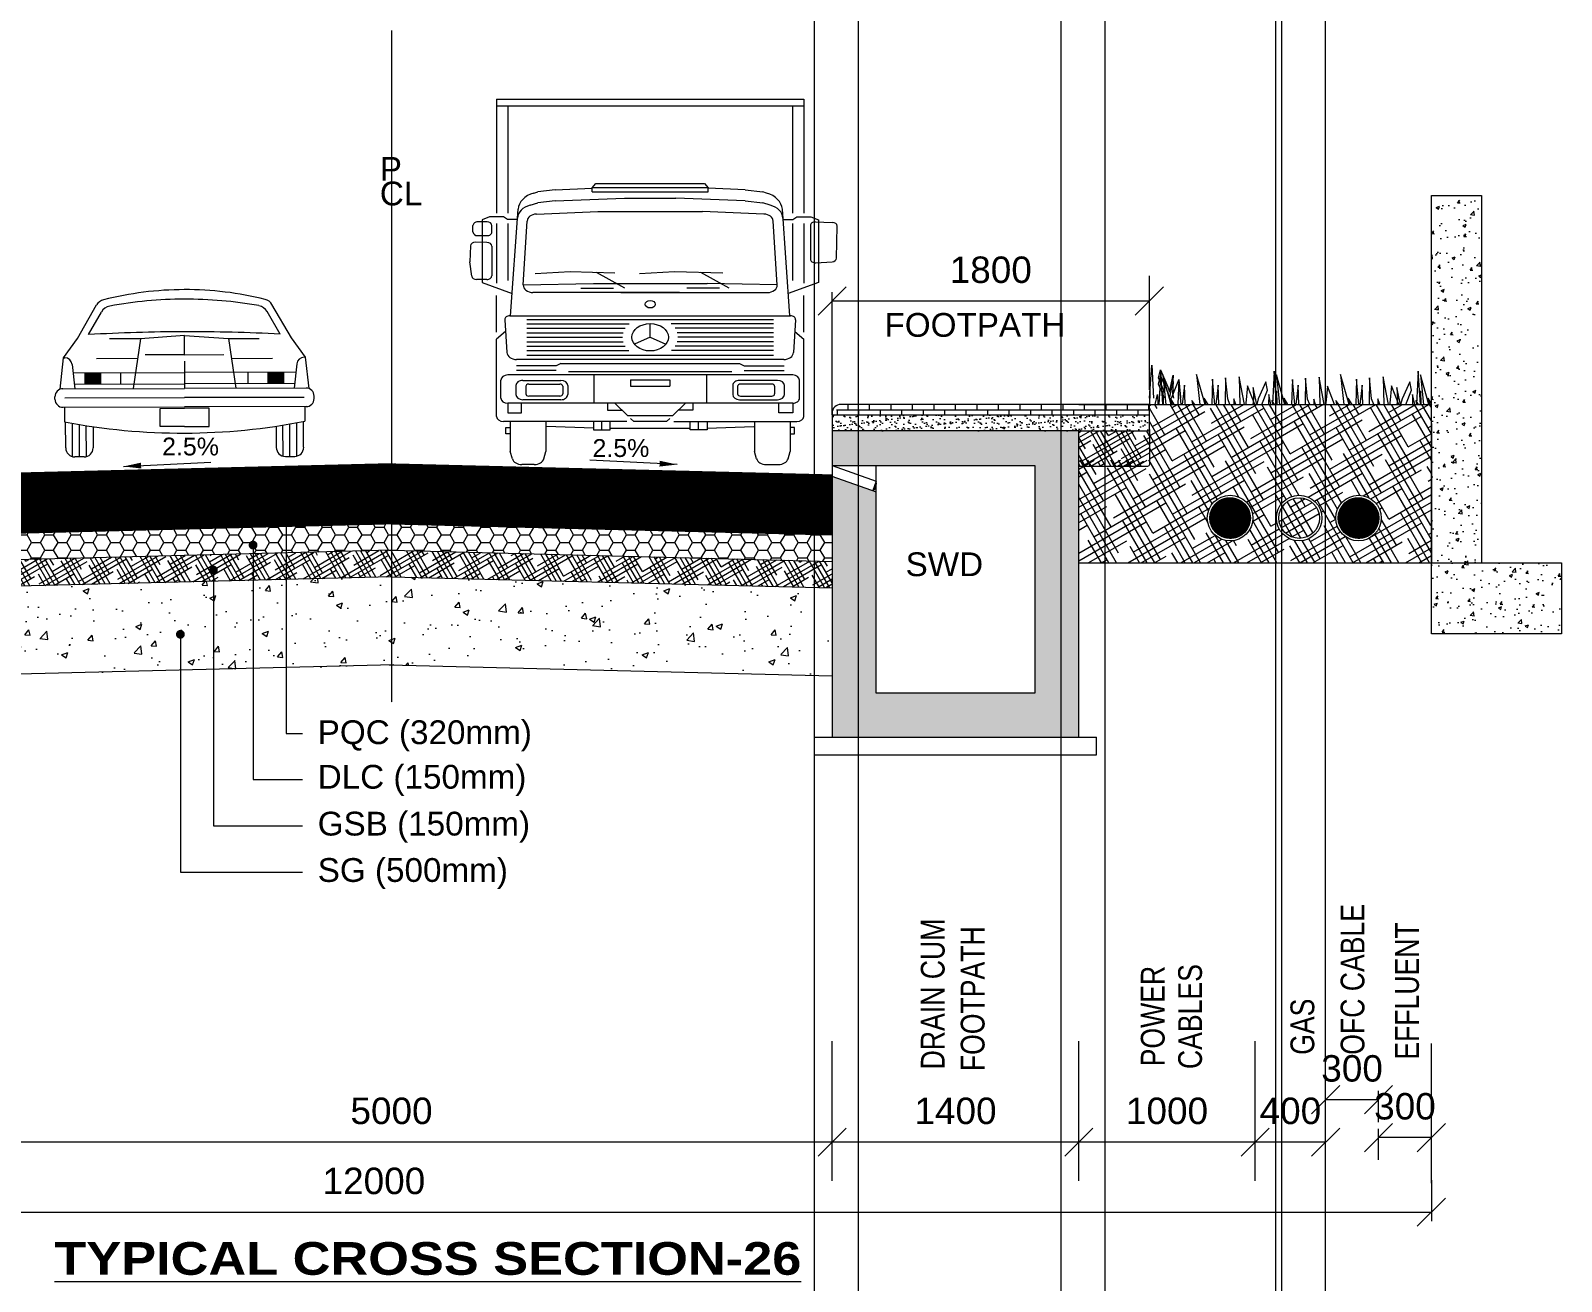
# Model space of a CAD drawing. Header units: inches. Extents: x 1863003 to 1881330, y 133141 to 515800.
# Drawn here: x 1871195 to 1879880, y 292874 to 299967 of the extents above; entities that cross this region are included whole.
import ezdxf

# ---------------------------------------------------------------- set-up
doc = ezdxf.new("R2010")
doc.units = ezdxf.units.IN
doc.header["$MEASUREMENT"] = 0
doc.linetypes.add('CENTERX2', pattern=[4, 2.5, -0.5, 0.5, -0.5])
doc.layers.get('0').update_dxf_attribs({"color": 4, "linetype": 'ELEC_LINE', "lineweight": 13})
doc.layers.get('Defpoints').update_dxf_attribs({"lineweight": 13})
for name, color, linetype, lineweight in [('DIM', 7, 'Continuous', 13), ('DIMEN', 7, 'Continuous', 13), ('HATCH', 252, 'Continuous', 13)]:
    doc.layers.add(name, color=color, linetype=linetype, lineweight=lineweight)
doc.styles.add('AB', font='ariblk.ttf')
doc.styles.add('ARIAL', font='arial.ttf')
doc.styles.get("Standard").update_dxf_attribs({"font": 'romans.shx'})
doc.linetypes.add('ELEC_LINE', pattern='A,12.7,-5.08,["EL",Standard,S=2.54,R=0,X=-2.54,Y=-1.27],-5.08', length=22.86)
doc.dimstyles.get("Standard").update_dxf_attribs({"dimtxt": 180, "dimasz": 160, "dimexe": 50, "dimexo": 50, "dimgap": 100, "dimtad": 1, "dimdec": 0, "dimzin": 0, "dimdsep": 46, "dimtxsty": 'ARIAL', "dimcen": 0.09, "dimclrd": 256, "dimclre": 256, "dimclrt": 256, "dimadec": 0, "dimazin": 0, "dimtm": 1e-09, "dimtfac": 1, "dimtdec": 0, "dimtofl": 0, "dimtmove": 0, "dimatfit": 3, "dimfxl": 0, "dimtolj": 1, "dimtzin": 0, "dimlwd": 9, "dimlwe": -1, "dimarcsym": 0})
pattern_1 = [(50, (850, -214756.5), (358.63009, -31.376067), [37.5, -412.5]), (355, (850, -214756.5), (-69.37567, 376.09607), [30, -330]), (100.451444, (879.9, -214759.1), (289.254423, 344.719995), [31.870096, -350.571056]), (46.1842, (850, -214656.5), (533.62067, -82.75964), [56.25, -618.75]), (96.635635, (894.47, -214663.4), (467.33097, 487.0593), [47.80517, -525.85688]), (351.184164, (850, -214656.5), (467.33097, 487.0593), [45, -495]), (21, (900, -214681.5), (298.453526, -201.309445), [37.5, -412.5]), (326, (900, -214681.5), (121.657666, 362.57502), [30, -330]), (71.451445, (924.87, -214698.27), (420.11119, 161.265576), [31.870095, -350.571056]), (37.5, (850, -214756.5), (6.079928, 166.446927), [0, -326, 0, -335, 0, -331.25]), (7.5, (850, -214756.5), (131.534769, 197.205856), [0, -191, 0, -318.5, 0, -126.25]), (327.5, (738.5, -214756.5), (266.911218, -11.277436), [0, -125, 0, -390, 0, -517.5]), (317.5, (688.5, -214756.5), (291.593085, 50.05249), [0, -162.5, 0, -259, 0, -367.5])]
pattern_2 = [(30, (850, -214756.495), (74.10254038, 71.6506351), [400, -200]), (120, (850, -214756.495), (28.3493649, -99.10254038), [400, -200])]
pattern_3 = [(0, (850, -214756.495), (75, 43.3012702), [50, -100]), (120, (850, -214756.495), (-75, 43.3012702), [50, -100]), (60, (850, -214756.495), (2e-14, 86.6025404), [-100, 50])]
pattern_4 = [(45, (850, -214756.4953), (-0.8838834765, 0.8838834765), [])]

# ---------------------------------------------------------------- blocks, each defined once
blk = doc.blocks.new('_Oblique')
at = {"color": 0, "linetype": 'ByBlock', "lineweight": -2}
blk.add_line((-0.5, -0.5), (0.5, 0.5), dxfattribs=at)
blk = doc.blocks.new('*D150')
at = {"layer": 'Defpoints', "color": 0, "ltscale": 0.02}
for p in [(1870742.3, 293663.5), (1870742.3, 293663.5), (1875742.3, 293663.5)]:
    blk.add_point(p, dxfattribs=at)
at = {"layer": 'DIMEN', "lineweight": 9, "ltscale": 0.02}
blk.add_line((1875742.3, 293663.5), (1870742.3, 293663.5), dxfattribs=at)
at = {"layer": 'DIMEN', "lineweight": 9, "ltscale": 0.02, "xscale": 160, "yscale": 160, "zscale": 160, "rotation": 180}
blk.add_blockref('_Oblique', (1870742.3, 293663.5), dxfattribs=at)
at = {"layer": 'DIMEN', "lineweight": 9, "ltscale": 0.02, "xscale": 160, "yscale": 160, "zscale": 160}
blk.add_blockref('_Oblique', (1875742.3, 293663.5), dxfattribs=at)
at = {"layer": 'DIMEN', "ltscale": 0.02, "insert": (1873242.3, 293840.1), "char_height": 150, "attachment_point": 5, "style": 'ARIAL'}
blk.add_mtext('\\A1;5000', dxfattribs=at)
blk = doc.blocks.new('ca')
at = {"color": 8}
for p, q in [((-28.87, 25.62), (-23.64, 34.63)), ((28.87, 25.62), (23.64, 34.63)), ((-25.85, 26.63), (-22.36, 32.7)), ((25.85, 26.63), (22.36, 32.7)), ((-32.64, 20.39), (-28.87, 25.62)), ((-11.87, 25.46), (-20.19, 25.46)), ((-11.87, 25.46), (-13.81, 12.06)), ((0, 26.33), (-11.87, 25.46)), ((0, 26.33), (11.87, 25.46)), ((0, 21.14), (0, 26.33)), ((11.87, 25.46), (13.81, 12.06)), ((11.87, 25.46), (20.19, 25.46)), ((32.64, 20.39), (28.87, 25.62)), ((0, 21.14), (-10.62, 21.14)), ((0, 21.14), (10.62, 21.14)), ((-33.58, 11.92), (-32.64, 20.39)), ((-32.64, 20.39), (-32.28, 20.39)), ((-30.3, 18.62), (-29.57, 12.06)), ((-12.64, 20.11), (-23.75, 20.11)), ((0, 19.41), (0, 12.06)), ((12.64, 20.11), (23.75, 20.11)), ((30.3, 18.62), (29.57, 12.06)), ((32.64, 20.39), (32.28, 20.39)), ((33.58, 11.92), (32.64, 20.39)), ((-30.05, 16.33), (0, 16.33)), ((-29.71, 13.26), (0, 13.26)), ((-26.76, 13.26), (-26.76, 16.33)), ((-22.56, 13.26), (-22.56, 16.33)), ((-17.19, 13.26), (-17.19, 16.33)), ((30.05, 16.33), (0, 16.33)), ((29.71, 13.26), (0, 13.26)), ((17.19, 13.26), (17.19, 16.33)), ((22.56, 13.26), (22.56, 16.33)), ((26.76, 13.26), (26.76, 16.33)), ((-34.95, 9.21), (-34.95, 9.91)), ((-32.79, 12.06), (0, 12.06)), ((-32.26, 9.56), (0, 9.56)), ((32.79, 12.06), (0, 12.06)), ((32.26, 9.56), (0, 9.56)), ((34.95, 9.21), (34.95, 9.91)), ((-32.79, 7.05), (0, 7.05)), ((-32.41, 7.05), (-32.41, 3.13)), ((-6.6, 1.76), (-6.6, 6.69)), ((-6.6, 6.69), (0, 6.69)), ((32.79, 7.05), (0, 7.05)), ((6.6, 6.69), (0, 6.69)), ((6.6, 1.76), (6.6, 6.69)), ((32.41, 7.05), (32.41, 3.13)), ((-32.09, -3.91), (-32.09, 3.06)), ((-30.28, -6.26), (-30.28, 2.73)), ((-28.4, -6.35), (-28.4, 2.4)), ((-26.52, -6.26), (-26.52, 2.09)), ((-24.71, 1.81), (-24.71, -3.91)), ((0, 1.76), (-6.6, 1.76)), ((0, 1.76), (6.6, 1.76)), ((24.71, 1.81), (24.71, -3.91)), ((26.52, -6.26), (26.52, 2.09)), ((28.4, -6.35), (28.4, 2.4)), ((30.28, -6.26), (30.28, 2.73)), ((32.09, -3.91), (32.09, 3.06)), ((-27.15, -6.35), (-29.66, -6.35)), ((27.15, -6.35), (29.66, -6.35))]:
    blk.add_line(p, q, dxfattribs=at)
for centre, radius, start, end in [((0, -51.16), 89.85, 90, 104.0557), ((0, -51.16), 89.85, 75.9443, 90), ((-21.11, 33.15), 2.93, 104.0557, 149.858), ((-19.5, 31.06), 3.3, 100.1965, 150.1888), ((0, -77.34), 113.45, 90, 100.1965), ((0, -77.34), 113.45, 79.8035, 90), ((19.5, 31.06), 3.3, 29.8112, 79.8035), ((21.11, 33.15), 2.93, 30.142, 75.9443), ((0, -444.78), 472.11, 90, 93.1382), ((0, -444.78), 472.11, 86.8618, 90), ((-32.28, 18.4), 1.99, 6.3627, 90), ((32.28, 18.4), 1.99, 90, 173.6373), ((-32.79, 9.91), 2.16, 90, 180), ((-32.79, 9.21), 2.16, 180, 270), ((32.79, 9.91), 2.16, 0, 90), ((32.79, 9.21), 2.16, 270, 0), ((0, 169.59), 169.59, 258.9833, 270), ((0, 169.59), 169.59, 270, 281.0167), ((-29.66, -3.91), 2.44, 180, 270), ((-27.15, -3.91), 2.44, 270, 0), ((27.15, -3.91), 2.44, 180, 270), ((29.66, -3.91), 2.44, 270, 0)]:
    blk.add_arc(centre, radius, start, end, dxfattribs=at)
for points in [[(-22.56, 13.26), (-22.56, 16.33), (-26.76, 13.26), (-26.76, 16.33)], [(22.56, 13.26), (22.56, 16.33), (26.76, 13.26), (26.76, 16.33)]]:
    blk.add_solid(points, dxfattribs=at)
blk = doc.blocks.new('A$C9c4fc737')
at = {"color": 8, "linetype": 'Continuous'}
for p, q in [((10.81, 147.25), (134.61, 147.25)), ((10.81, 147.25), (10.81, 101.32)), ((10.81, 144.51), (134.61, 144.51)), ((15.3, 144.51), (15.3, 101.32)), ((130.12, 144.51), (130.12, 101.32)), ((134.61, 147.25), (134.61, 101.32)), ((34.43, 110.74), (49.37, 111.31)), ((49.37, 111.54), (50.8, 113.23)), ((96.05, 111.54), (49.37, 111.54)), ((49.37, 109.85), (49.37, 111.54)), ((50.8, 113.23), (94.62, 113.23)), ((94.62, 113.23), (96.05, 111.54)), ((96.05, 109.85), (96.05, 111.54)), ((110.99, 110.74), (96.05, 111.31)), ((24.28, 104.53), (27.36, 105.4)), ((25.8, 109.39), (27.36, 109.83)), ((34.43, 110.74), (27.36, 109.83)), ((34.43, 106.31), (27.36, 105.4)), ((34.43, 106.31), (62.34, 107.37)), ((49.37, 109.85), (96.05, 109.85)), ((62.34, 107.37), (83.08, 107.37)), ((110.99, 106.31), (83.08, 107.37)), ((110.99, 110.74), (118.06, 109.83)), ((110.99, 106.31), (118.06, 105.4)), ((119.62, 109.39), (118.06, 109.83)), ((121.14, 104.53), (118.06, 105.4)), ((7.94, 99.79), (4.91, 98.57)), ((13.61, 99.79), (7.94, 99.79)), ((15.22, 98.75), (13.61, 99.79)), ((19.14, 98.75), (15.22, 98.75)), ((16.44, 59.91), (19.43, 102.86)), ((26.84, 100.94), (51.62, 101.91)), ((51.62, 101.91), (93.8, 101.91)), ((118.58, 100.94), (93.8, 101.91)), ((128.98, 59.91), (125.99, 102.86)), ((126.28, 98.75), (130.2, 98.75)), ((130.2, 98.75), (131.81, 99.79)), ((131.81, 99.79), (137.47, 99.79)), ((137.47, 99.79), (140.51, 98.57)), ((1.26, 93.72), (1.26, 96.29)), ((6.95, 97.77), (3.23, 97.77)), ((4.91, 98.57), (4.91, 73.4)), ((8.92, 93.72), (8.92, 96.29)), ((10.81, 97.14), (10.81, 73.11)), ((15.3, 97.14), (15.3, 74.19)), ((21.52, 72.39), (23.11, 98.13)), ((123.9, 72.39), (122.31, 98.13)), ((130.12, 97.14), (130.12, 74.19)), ((134.61, 97.14), (134.61, 73.11)), ((137.3, 96.27), (137.3, 82.8)), ((139.33, 97.75), (146.14, 97.59)), ((140.51, 98.57), (140.51, 73.4)), ((147.86, 83.19), (148.05, 96.09)), ((0.28, 88.12), (0, 81.69)), ((6.89, 89.49), (2.28, 89.54)), ((3.23, 92.24), (6.95, 92.24)), ((8.82, 88.01), (8.82, 76.04)), ((0.75, 75.9), (0, 81.69)), ((139.43, 81.33), (146.05, 81.73)), ((6.86, 74.57), (2.71, 74.57)), ((40.46, 77.69), (26.35, 76.89)), ((58.43, 77.1), (40.46, 77.69)), ((62.54, 71.12), (51.02, 77.34)), ((82.52, 77.69), (68.41, 76.89)), ((102.04, 77.05), (82.52, 77.69)), ((104.6, 71.12), (93.07, 77.34)), ((4.91, 73.4), (17.06, 68.86)), ((10.81, 53.4), (10.81, 68.16)), ((21.52, 72.39), (49.8, 72.94)), ((84.58, 69.3), (25.46, 69.3)), ((44.75, 71.12), (57.89, 71.12)), ((49.8, 72.94), (95.62, 72.94)), ((60.84, 69.3), (119.96, 69.3)), ((100.67, 71.12), (87.53, 71.12)), ((123.9, 72.39), (95.62, 72.94)), ((140.51, 73.4), (128.36, 68.86)), ((134.61, 53.4), (134.61, 68.16)), ((14.13, 58.37), (14.94, 45.14)), ((16.09, 59.91), (129.33, 59.91)), ((23.02, 58.5), (122.4, 58.5)), ((23.02, 56.7), (64.22, 56.7)), ((72.71, 51.27), (72.71, 56.78)), ((122.4, 56.7), (81.2, 56.7)), ((131.29, 58.37), (130.48, 45.14)), ((14.42, 53.54), (10.81, 50.56)), ((10.81, 19.41), (10.81, 50.56)), ((23.02, 54.9), (62.65, 54.9)), ((23.02, 53.1), (61.82, 53.1)), ((23.02, 51.3), (61.55, 51.3)), ((23.02, 49.5), (61.8, 49.5)), ((72.71, 51.27), (66.34, 48.51)), ((72.71, 51.27), (79.07, 48.51)), ((122.4, 54.9), (82.76, 54.9)), ((122.4, 53.1), (83.6, 53.1)), ((122.4, 49.5), (83.62, 49.5)), ((122.4, 51.3), (83.87, 51.3)), ((131, 53.54), (134.61, 50.56)), ((134.61, 19.41), (134.61, 50.56)), ((23.02, 47.7), (62.62, 47.7)), ((23.02, 45.9), (64.15, 45.9)), ((23.02, 44.1), (122.4, 44.1)), ((122.4, 45.9), (81.27, 45.9)), ((122.4, 47.7), (82.8, 47.7)), ((34.85, 39.77), (18.76, 39.77)), ((34.85, 37.93), (18.76, 37.93)), ((126.55, 42.33), (18.87, 42.33)), ((36.74, 40.77), (34.85, 39.77)), ((36.74, 40.77), (108.68, 40.77)), ((39.79, 37.5), (105.63, 37.5)), ((108.68, 40.77), (110.57, 39.77)), ((110.57, 39.77), (126.66, 39.77)), ((110.57, 37.93), (126.66, 37.93)), ((12.51, 26.79), (12.51, 34.02)), ((130.15, 36.08), (15.27, 36.08)), ((18.61, 28.18), (18.61, 31.83)), ((21.36, 33.89), (36.69, 33.89)), ((22.54, 31.53), (22.54, 28.48)), ((23.73, 32.42), (36.29, 32.42)), ((37.48, 31.53), (37.48, 28.48)), ((39.44, 31.83), (39.44, 28.18)), ((49.99, 36.08), (49.99, 24.73)), ((64.75, 34.1), (64.75, 31.54)), ((64.75, 34.1), (80.67, 34.1)), ((64.75, 31.54), (80.67, 31.54)), ((80.67, 34.1), (80.67, 31.54)), ((95.43, 36.08), (95.43, 24.73)), ((105.98, 31.83), (105.98, 28.18)), ((107.94, 31.53), (107.94, 28.48)), ((124.06, 33.89), (108.73, 33.89)), ((121.69, 32.42), (109.13, 32.42)), ((122.87, 31.53), (122.87, 28.48)), ((126.81, 28.18), (126.81, 31.83)), ((132.91, 26.79), (132.91, 34.02)), ((130.15, 24.73), (15.27, 24.73)), ((15.27, 24.73), (15.27, 20.89)), ((20.84, 20.89), (20.84, 24.73)), ((36.69, 26.11), (21.36, 26.11)), ((36.29, 27.59), (23.73, 27.59)), ((55.48, 24.73), (55.48, 21.89)), ((58.51, 24.73), (63.62, 19.76)), ((86.91, 24.73), (81.8, 19.76)), ((89.94, 24.73), (89.94, 21.89)), ((108.73, 26.11), (124.06, 26.11)), ((109.13, 27.59), (121.69, 27.59)), ((124.58, 20.89), (124.58, 24.73)), ((130.15, 24.73), (130.15, 20.89)), ((15.27, 20.89), (20.84, 20.89)), ((55.48, 21.89), (61.43, 21.89)), ((63.62, 19.76), (81.8, 19.76)), ((66.1, 17.35), (64.8, 18.61)), ((79.32, 17.35), (80.62, 18.61)), ((89.94, 21.89), (83.99, 21.89)), ((130.15, 20.89), (124.58, 20.89)), ((63.24, 17.35), (13.57, 17.35)), ((14.52, 12.33), (14.52, 14.95)), ((14.52, 14.95), (16.3, 14.95)), ((16.3, 17.35), (16.3, 5.28)), ((30.68, 17.35), (30.68, 5.28)), ((49.8, 14.65), (30.87, 15.36)), ((49.8, 17.35), (49.8, 13.94)), ((49.8, 13.94), (56.61, 13.94)), ((53.21, 13.94), (53.21, 17.35)), ((56.61, 13.94), (56.61, 17.35)), ((56.61, 14.65), (88.81, 14.65)), ((79.32, 17.35), (66.1, 17.35)), ((82.18, 17.35), (131.85, 17.35)), ((88.81, 13.94), (88.81, 17.35)), ((95.62, 13.94), (88.81, 13.94)), ((92.21, 13.94), (92.21, 17.35)), ((95.62, 17.35), (95.62, 13.94)), ((95.62, 14.65), (114.55, 15.36)), ((114.74, 17.35), (114.74, 5.28)), ((129.12, 17.35), (129.12, 5.28)), ((130.9, 14.95), (129.12, 14.95)), ((130.9, 12.33), (130.9, 14.95)), ((16.3, 12.33), (14.52, 12.33)), ((129.12, 12.33), (130.9, 12.33)), ((17.14, 2.34), (16.3, 5.28)), ((25.99, 0), (20.99, 0)), ((29.84, 2.34), (30.68, 5.28)), ((115.58, 2.34), (114.74, 5.28)), ((119.43, 0), (124.43, 0)), ((128.28, 2.34), (129.12, 5.28))]:
    blk.add_line(p, q, dxfattribs=at)
for centre, major_axis, start_param, end_param in [((29.26, 102.48), (9.84, 0), 1.929567, 3.089386), ((116.16, 102.48), (-9.84, 0), 3.193799, 4.353618), ((27.05, 99), (7.87, 0), 1.929567, 3.089386), ((27.04, 97.99), (-3.94, 0), -1.51867, -0.04621), ((118.38, 97.99), (3.94, 0), 0.04621, 1.51867), ((118.37, 99), (7.87, 0), 0.052207, 1.212026), ((3.23, 96.29), (1.97, 0), 1.570796, 3.141593), ((3.23, 93.72), (-1.97, 0), 0, 1.570796), ((6.95, 96.29), (1.97, 0), 0, 1.570796), ((6.95, 93.72), (-1.97, 0), 1.570796, 3.141593), ((139.27, 96.27), (1.97, 0), 1.538549, 3.141593), ((146.08, 96.11), (1.97, 0), -0.010752, 1.538549), ((2.25, 88.07), (-1.97, 0), 4.697006, 6.25023), ((6.86, 88.01), (1.97, 0), 0, 1.555413), ((139.27, 82.8), (-1.97, 0), 0, 1.650626), ((145.89, 83.2), (-1.97, 0), 1.650626, 3.13084), ((2.71, 76.04), (-1.97, 0), 0.096474, 1.570796), ((6.86, 76.04), (-1.97, 0), 1.570796, 3.141593), ((25.46, 72.26), (-3.94, 0), -0.04621, 1.570796), ((119.96, 72.26), (3.94, 0), 4.712389, 6.329395), ((72.71, 64.59), (-2, 0), 3.141593, 9.424778), ((16.09, 58.44), (-1.97, 0), -1.570796, 0.046121), ((129.33, 58.44), (1.97, 0), -0.046121, 1.570796), ((18.87, 45.28), (3.94, 0), 3.187714, 4.712389), ((126.55, 45.28), (-3.94, 0), 1.570796, 3.095472), ((15.27, 34.02), (-2.76, 0), -1.570796, 0), ((21.36, 31.83), (2.76, 0), 1.570796, 3.141593), ((23.73, 31.53), (-1.18, 0), -1.570796, 0), ((36.29, 31.53), (1.18, 0), 0, 1.570796), ((36.69, 31.83), (2.76, 0), 0, 1.570796), ((108.73, 31.83), (2.76, 0), 1.570796, 3.141593), ((109.13, 31.53), (1.18, 0), 1.570796, 3.141593), ((121.69, 31.53), (-1.18, 0), 3.141593, 4.712389), ((124.06, 31.83), (-2.76, 0), 3.141593, 4.712389), ((130.15, 34.02), (2.76, 0), 0, 1.570796), ((15.27, 26.79), (2.76, 0), 3.141593, 4.712389), ((21.36, 28.18), (-2.76, 0), 0, 1.570796), ((23.73, 28.48), (1.18, 0), 3.141593, 4.712389), ((36.29, 28.48), (-1.18, 0), 1.570796, 3.141593), ((36.69, 28.18), (-2.76, 0), 1.570796, 3.141593), ((108.73, 28.18), (-2.76, 0), 0, 1.570796), ((109.13, 28.48), (1.18, 0), 3.141593, 4.712389), ((121.69, 28.48), (1.18, 0), 4.712389, 6.283185), ((124.06, 28.18), (2.76, 0), 4.712389, 6.283185), ((130.15, 26.79), (-2.76, 0), 1.570796, 3.141593), ((13.57, 19.41), (-2.76, 0), 0, 1.570796), ((131.85, 19.41), (2.76, 0), 4.712389, 6.283185), ((20.99, 2.95), (-3.94, 0), 0.210626, 1.570796), ((25.99, 2.95), (3.94, 0), 4.712389, 6.072559), ((119.43, 2.95), (-3.94, 0), 0.210626, 1.570796), ((124.43, 2.95), (3.94, 0), 4.712389, 6.072559)]:
    blk.add_ellipse(centre, major_axis=major_axis, ratio=0.75, start_param=start_param, end_param=end_param, dxfattribs=at)
blk.add_ellipse((72.71, 51.27), major_axis=(7.35, 0), ratio=0.75, dxfattribs=at)
blk = doc.blocks.new('*D151')
at = {"layer": 'Defpoints', "color": 0, "ltscale": 0.02}
for p in [(1867142.3, 293498.8), (1879142.3, 293498.8), (1879142.3, 293266.2)]:
    blk.add_point(p, dxfattribs=at)
at = {"layer": 'DIMEN', "ltscale": 0.02}
for p, q in [((1867142.3, 293448.8), (1867142.3, 293216.2)), ((1879142.3, 293448.8), (1879142.3, 293216.2))]:
    blk.add_line(p, q, dxfattribs=at)
at = {"layer": 'DIMEN', "lineweight": 9, "ltscale": 0.02}
blk.add_line((1867142.3, 293266.2), (1879142.3, 293266.2), dxfattribs=at)
at = {"layer": 'DIMEN', "lineweight": 9, "ltscale": 0.02, "xscale": 160, "yscale": 160, "zscale": 160, "rotation": 180}
blk.add_blockref('_Oblique', (1867142.3, 293266.2), dxfattribs=at)
at = {"layer": 'DIMEN', "lineweight": 9, "ltscale": 0.02, "xscale": 160, "yscale": 160, "zscale": 160}
blk.add_blockref('_Oblique', (1879142.3, 293266.2), dxfattribs=at)
at = {"layer": 'DIMEN', "ltscale": 0.02, "insert": (1873142.3, 293442.7), "char_height": 150, "attachment_point": 5, "style": 'ARIAL'}
blk.add_mtext('\\A1;12000', dxfattribs=at)
blk = doc.blocks.new('*D154')
at = {"layer": 'Defpoints', "color": 0, "ltscale": 0.02}
for p in [(1875742.3, 293663.5), (1875742.3, 293663.5), (1877142.3, 293663.5)]:
    blk.add_point(p, dxfattribs=at)
at = {"layer": 'DIMEN', "lineweight": 9, "ltscale": 0.02}
blk.add_line((1877142.3, 293663.5), (1875742.3, 293663.5), dxfattribs=at)
at = {"layer": 'DIMEN', "lineweight": 9, "ltscale": 0.02, "xscale": 160, "yscale": 160, "zscale": 160, "rotation": 180}
blk.add_blockref('_Oblique', (1875742.3, 293663.5), dxfattribs=at)
at = {"layer": 'DIMEN', "lineweight": 9, "ltscale": 0.02, "xscale": 160, "yscale": 160, "zscale": 160}
blk.add_blockref('_Oblique', (1877142.3, 293663.5), dxfattribs=at)
at = {"layer": 'DIMEN', "ltscale": 0.02, "insert": (1876442.3, 293840.1), "char_height": 150, "attachment_point": 5, "style": 'ARIAL'}
blk.add_mtext('\\A1;1400', dxfattribs=at)
blk = doc.blocks.new('*D152')
at = {"layer": 'Defpoints', "color": 0, "ltscale": 0.02}
for p in [(1878142.3, 293663.5), (1878142.3, 293487), (1878542.3, 293487)]:
    blk.add_point(p, dxfattribs=at)
at = {"layer": 'DIMEN', "ltscale": 0.02}
for p, q in [((1878142.3, 293537), (1878142.3, 293713.5)), ((1878542.3, 293537), (1878542.3, 293713.5))]:
    blk.add_line(p, q, dxfattribs=at)
at = {"layer": 'DIMEN', "lineweight": 9, "ltscale": 0.02}
blk.add_line((1878542.3, 293663.5), (1878142.3, 293663.5), dxfattribs=at)
at = {"layer": 'DIMEN', "lineweight": 9, "ltscale": 0.02, "xscale": 160, "yscale": 160, "zscale": 160, "rotation": 180}
blk.add_blockref('_Oblique', (1878142.3, 293663.5), dxfattribs=at)
at = {"layer": 'DIMEN', "lineweight": 9, "ltscale": 0.02, "xscale": 160, "yscale": 160, "zscale": 160}
blk.add_blockref('_Oblique', (1878542.3, 293663.5), dxfattribs=at)
at = {"layer": 'DIMEN', "ltscale": 0.02, "insert": (1878342.3, 293840.1), "char_height": 150, "attachment_point": 5, "style": 'ARIAL'}
blk.add_mtext('\\A1;400', dxfattribs=at)
blk = doc.blocks.new('*D153')
at = {"layer": 'Defpoints', "color": 0, "ltscale": 0.02}
for p in [(1877142.3, 293663.5), (1877142.3, 293663.5), (1878142.3, 293663.5)]:
    blk.add_point(p, dxfattribs=at)
at = {"layer": 'DIMEN', "lineweight": 9, "ltscale": 0.02}
blk.add_line((1878142.3, 293663.5), (1877142.3, 293663.5), dxfattribs=at)
at = {"layer": 'DIMEN', "lineweight": 9, "ltscale": 0.02, "xscale": 160, "yscale": 160, "zscale": 160, "rotation": 180}
blk.add_blockref('_Oblique', (1877142.3, 293663.5), dxfattribs=at)
at = {"layer": 'DIMEN', "lineweight": 9, "ltscale": 0.02, "xscale": 160, "yscale": 160, "zscale": 160}
blk.add_blockref('_Oblique', (1878142.3, 293663.5), dxfattribs=at)
at = {"layer": 'DIMEN', "ltscale": 0.02, "insert": (1877642.3, 293840.1), "char_height": 150, "attachment_point": 5, "style": 'ARIAL'}
blk.add_mtext('\\A1;1000', dxfattribs=at)
blk = doc.blocks.new('*D155')
at = {"layer": 'Defpoints', "color": 0, "ltscale": 0.02}
for p in [(1878542.3, 293904.2), (1878542.3, 293727.7), (1878842.3, 293727.7)]:
    blk.add_point(p, dxfattribs=at)
at = {"layer": 'DIMEN', "ltscale": 0.02}
for p, q in [((1878542.3, 293777.7), (1878542.3, 293954.2)), ((1878842.3, 293777.7), (1878842.3, 293954.2))]:
    blk.add_line(p, q, dxfattribs=at)
at = {"layer": 'DIMEN', "lineweight": 9, "ltscale": 0.02}
blk.add_line((1878842.3, 293904.2), (1878542.3, 293904.2), dxfattribs=at)
at = {"layer": 'DIMEN', "lineweight": 9, "ltscale": 0.02, "xscale": 160, "yscale": 160, "zscale": 160, "rotation": 180}
blk.add_blockref('_Oblique', (1878542.3, 293904.2), dxfattribs=at)
at = {"layer": 'DIMEN', "lineweight": 9, "ltscale": 0.02, "xscale": 160, "yscale": 160, "zscale": 160}
blk.add_blockref('_Oblique', (1878842.3, 293904.2), dxfattribs=at)
at = {"layer": 'DIMEN', "ltscale": 0.02, "insert": (1878692.3, 294080.9), "char_height": 150, "attachment_point": 5, "style": 'ARIAL'}
blk.add_mtext('\\A1;300', dxfattribs=at)
blk = doc.blocks.new('*D156')
at = {"layer": 'Defpoints', "color": 0, "ltscale": 0.02}
for p in [(1878842.3, 293689.4), (1878842.3, 293512.8), (1879142.3, 293512.8)]:
    blk.add_point(p, dxfattribs=at)
at = {"layer": 'DIMEN', "ltscale": 0.02}
for p, q in [((1878842.3, 293562.8), (1878842.3, 293739.4)), ((1879142.3, 293562.8), (1879142.3, 293739.4))]:
    blk.add_line(p, q, dxfattribs=at)
at = {"layer": 'DIMEN', "lineweight": 9, "ltscale": 0.02}
blk.add_line((1879142.3, 293689.4), (1878842.3, 293689.4), dxfattribs=at)
at = {"layer": 'DIMEN', "lineweight": 9, "ltscale": 0.02, "xscale": 160, "yscale": 160, "zscale": 160, "rotation": 180}
blk.add_blockref('_Oblique', (1878842.3, 293689.4), dxfattribs=at)
at = {"layer": 'DIMEN', "lineweight": 9, "ltscale": 0.02, "xscale": 160, "yscale": 160, "zscale": 160}
blk.add_blockref('_Oblique', (1879142.3, 293689.4), dxfattribs=at)
at = {"layer": 'DIMEN', "ltscale": 0.02, "insert": (1878992.3, 293866), "char_height": 150, "attachment_point": 5, "style": 'ARIAL'}
blk.add_mtext('\\A1;300', dxfattribs=at)
blk = doc.blocks.new('*D309')
at = {"layer": 'Defpoints', "color": 0, "ltscale": 0.02}
for p in [(1875742.3, 298433.7), (1875742.3, 298333.1), (1877542.3, 298333.1)]:
    blk.add_point(p, dxfattribs=at)
at = {"layer": 'DIMEN', "ltscale": 0.02}
for p, q in [((1875742.3, 298383.1), (1875742.3, 298483.7)), ((1877542.3, 298383.1), (1877542.3, 298483.7))]:
    blk.add_line(p, q, dxfattribs=at)
at = {"layer": 'DIMEN', "lineweight": 9, "ltscale": 0.02}
blk.add_line((1877542.3, 298433.7), (1875742.3, 298433.7), dxfattribs=at)
at = {"layer": 'DIMEN', "lineweight": 9, "ltscale": 0.02, "xscale": 160, "yscale": 160, "zscale": 160, "rotation": 180}
blk.add_blockref('_Oblique', (1875742.3, 298433.7), dxfattribs=at)
at = {"layer": 'DIMEN', "lineweight": 9, "ltscale": 0.02, "xscale": 160, "yscale": 160, "zscale": 160}
blk.add_blockref('_Oblique', (1877542.3, 298433.7), dxfattribs=at)
at = {"layer": 'DIMEN', "ltscale": 0.02, "insert": (1876642.3, 298610.3), "char_height": 150, "attachment_point": 5, "style": 'ARIAL'}
blk.add_mtext('\\A1;1800', dxfattribs=at)

msp = doc.modelspace()

# ---------------------------------------------------------------- hatches: boundary and pattern name
at = {"layer": 'DIM', "linetype": 'Continuous'}
h = msp.add_hatch(dxfattribs=at)
h.set_pattern_fill('AR-CONC')
h.set_pattern_definition([(50, (-350, -214581.49), (182.184669, -15.939086), [19.05, -209.55]), (355, (-350, -214581.49), (-35.243421, 191.056845), [15.24, -167.640584]), (100.451445, (-334.82, -214582.81), (146.941247, 175.117752), [16.190009, -178.090245]), (46.1842, (-350, -214530.69), (271.07904, -42.042328), [28.575, -314.325]), (96.635558, (-327.4, -214534.2), (237.404134, 247.426125), [24.285023, -267.13561]), (351.184151, (-350, -214530.69), (237.404134, 247.426125), [22.859967, -251.45973]), (21, (-324.6, -214543.39), (151.614391, -102.265198), [19.05, -209.55]), (326, (-324.6, -214543.39), (61.802028, 184.187966), [15.24, -167.64]), (71.451445, (-311.97, -214551.9), (213.41642, 81.922769), [16.190009, -178.089938]), (37.5, (-350, -214581.486), (3.0886033, 84.5550389), [0, -165.608, 0, -170.18, 0, -168.275]), (7.5, (-350, -214581.49), (66.8196625, 100.180575), [0, -97.028, 0, -161.798, 0, -64.135]), (327.5, (-406.64, -214581.486), (135.5905952, -5.728744), [0, -63.5, 0, -198.12, 0, -262.89]), (317.5, (-432.04, -214581.49), (148.1291814, 25.426491), [0, -82.55, 0, -131.572, 0, -186.69])])
h.paths.add_polyline_path([(1879426.8, 299032.7), (1879142.3, 299032.7), (1879142.3, 297903.9), (1879148.8, 297974.2), (1879142.3, 297752.2), (1879142.3, 296948.7), (1879426.8, 296948.7)])
h.paths.add_polyline_path([(1879879.8, 296948.7), (1879142.3, 296948.7), (1879142.3, 296546.2), (1879879.8, 296546.2)])
h = msp.add_hatch(dxfattribs=at)
h.set_pattern_fill('AR-BRSTD', scale=0.6)
h.set_pattern_definition([(0, (-150, -214473.875), (0, 40.64508), []), (90, (-150, -214473.875), (-60.96, 40.64508), [40.64508, -40.64508])])
h.paths.add_polyline_path([(1875742.3, 297787.8), (1875792.3, 297847.8), (1877542.3, 297847.8), (1877542.3, 297787.8)])
at = {"layer": 'DIM', "linetype": 'Continuous', "ltscale": 0.02}
h = msp.add_hatch(dxfattribs=at)
h.set_pattern_fill('HOUND', color=31, scale=600, angle=30, style=0)
h.set_pattern_definition([(30, (0, 150), (111.1538106, 107.47595264), [600, -300]), (120, (0, 150), (42.52404736, -148.6538106), [600, -300])])
h.paths.add_polyline_path([(1879142.3, 297847.8), (1878968, 297847.8), (1878967.8, 297847), (1878967.6, 297847.8), (1878151.2, 297847.8), (1878151, 297847), (1878150.8, 297847.8), (1877542.3, 297847.8), (1877542.3, 297740.2), (1877542.3, 297541.1, -0.414214), (1877532.3, 297531.1), (1877142.3, 297531.1), (1877142.3, 296948.7), (1879142.3, 296948.7)])
h.paths.add_polyline_path([(1878129.4, 297203.1, -1), (1877870.9, 297203.1, -1)], flags=16)
h.paths.add_polyline_path([(1878115.3, 297203.1, -1), (1877884.9, 297203.1, -1)], flags=0)
h.paths.add_polyline_path([(1878521.4, 297203.1, -1), (1878262.9, 297203.1, -1)], flags=16)
h.paths.add_polyline_path([(1878507.4, 297203.1, -1), (1878276.9, 297203.1, -1)], flags=0)
h.paths.add_polyline_path([(1878858.2, 297203.1, -1), (1878599.8, 297203.1, -1)], flags=16)
h.paths.add_polyline_path([(1878844.2, 297203.1, -1), (1878613.8, 297203.1, -1)], flags=0)
at = {"layer": 'DIM', "linetype": 'Continuous'}
h = msp.add_hatch(dxfattribs=at)
h.set_pattern_fill('AR-SAND')
h.set_pattern_definition([(37.5, (-150, -214473.875), (-1.6000313, 48.9413237), [0, -38.608, 0, -43.18, 0, -41.275]), (7.5, (-150, -214473.875), (44.9523283, 71.68251), [0, -20.828, 0, -34.798, 0, -13.335]), (327.5, (-181.24, -214473.875), (79.099237, 0.1437185), [0, -12.7, 0, -45.72, 0, -59.69]), (317.5, (-181.24, -214473.875), (76.3556452, 22.2929323), [0, -6.35, 0, -29.972, 0, -34.29])])
h.paths.add_polyline_path([(1875742.3, 297697.8), (1875742.3, 297787.8), (1877542.3, 297787.8), (1877542.3, 297697.8)])
h = msp.add_hatch(dxfattribs=at)
h.set_pattern_fill('AR-CONC', scale=10)
h.set_pattern_definition([(50, (-150, 159484.16), (71.7260183, -6.2752135), [7.5, -82.5]), (355, (-150, 159484.16), (-13.8751334, 75.2192134), [6, -66]), (100.4514445, (-144.02, 159483.64), (57.8508847, 68.943999), [6.3740192, -70.1142112]), (46.1842, (-150, 159504.16), (106.724133, -16.551928), [11.25, -123.75]), (96.6356355, (-141.11, 159502.78), (93.4661946, 97.41186), [9.561034, -105.171376]), (351.184164, (-150, 159504.16), (93.4661945, 97.41186), [9, -99]), (21, (-140, 159499.16), (59.6907052, -40.261889), [7.5, -82.5]), (326, (-140, 159499.16), (24.3315332, 72.5150045), [6, -66]), (71.4514447, (-135.026, 159495.81), (84.0222377, 32.2531153), [6.374019, -70.1142112]), (37.5, (-150, 159484.162), (1.21598553, 33.2893854), [0, -65.2, 0, -67, 0, -66.25]), (7.5, (-150, 159484.162), (26.30695374, 39.4411712), [0, -38.2, 0, -63.7, 0, -25.25]), (327.5, (-172.3, 159484.162), (53.3822436, -2.25548717), [0, -25, 0, -78, 0, -103.5]), (317.5, (-182.3, 159484.162), (58.3186169, 10.0104982), [0, -32.5, 0, -51.8, 0, -73.5])])
h.paths.add_polyline_path([(1877142.3, 297697.8), (1875742.3, 297697.8), (1875742.3, 297500.2), (1876892.3, 297500.2), (1876892.3, 296210.6), (1875992.3, 296210.6), (1875992.3, 297351.9), (1875742.3, 297440.2), (1875742.3, 295960.6), (1877142.3, 295960.6)])
at = {"layer": 'DIM', "linetype": 'Continuous', "ltscale": 0.02}
h = msp.add_hatch(dxfattribs=at)
h.set_pattern_fill('HOUND', color=130, scale=400, angle=30, style=0)
h.set_pattern_definition([(30, (-150, -214473.875), (74.10254038, 71.6506351), [400, -200]), (120, (-150, -214473.875), (28.3493649, -99.10254038), [400, -200])])
h.paths.add_polyline_path([(1877142.3, 297497.8), (1877142.3, 297697.8), (1877542.3, 297697.8), (1877542.3, 297668.9), (1877542.3, 297497.8)])
h = msp.add_hatch(dxfattribs=at)
h.set_pattern_fill('ANSI31')
h.set_pattern_definition([(45, (0, 150), (-0.088388347648, 0.088388347648), [])])
h.paths.add_polyline_path([(1878613.8, 297203.1, 1), (1878844.2, 297203.1, 1)])
h.paths.add_polyline_path([(1878115.3, 297203.1, 1), (1877884.9, 297203.1, 1)])
h = msp.add_hatch(dxfattribs=at)
h.set_pattern_fill('HONEY', color=31, scale=400, style=0)
h.set_pattern_definition(pattern_3)
h.paths.add_polyline_path([(1870742.3, 297107.7), (1870742.3, 296957.6), (1873242.3, 297020.1), (1873242.3, 297170.2)])
h = msp.add_hatch(dxfattribs=at)
h.set_pattern_fill('HONEY', color=31, scale=400, style=0)
h.set_pattern_definition(pattern_3)
h.paths.add_polyline_path([(1875742.3, 296957.6), (1875742.3, 297107.7), (1873242.3, 297170.2), (1873242.3, 297020.1)])
h = msp.add_hatch(dxfattribs=at)
h.set_pattern_fill('HOUND', color=130, scale=400, angle=30, style=0)
h.set_pattern_definition(pattern_2)
h.paths.add_polyline_path([(1870742.3, 296957.6), (1870742.3, 296807.6), (1873242.3, 296870.1), (1873242.3, 297020.1)])
h = msp.add_hatch(dxfattribs=at)
h.set_pattern_fill('HOUND', color=130, scale=400, angle=30, style=0)
h.set_pattern_definition(pattern_2)
h.paths.add_polyline_path([(1875742.3, 296807.6), (1875742.3, 296957.6), (1873242.3, 297020.1), (1873242.3, 296870.1)])
h = msp.add_hatch(dxfattribs=at)
h.set_pattern_fill('AR-CONC', scale=50, style=0)
h.set_pattern_definition(pattern_1)
h.paths.add_polyline_path([(1870742.3, 296807.6), (1870742.3, 296307.4), (1873242.3, 296369.9), (1873242.3, 296870.1)])
h = msp.add_hatch(dxfattribs=at)
h.set_pattern_fill('AR-CONC', scale=50, style=0)
h.set_pattern_definition(pattern_1)
h.paths.add_polyline_path([(1875742.3, 296307.4), (1875742.3, 296807.6), (1873242.3, 296870.1), (1873242.3, 296369.9)])
at = {"layer": 'HATCH', "linetype": 'Continuous', "ltscale": 0.02}
h = msp.add_hatch(dxfattribs=at)
h.set_pattern_fill('ANSI31', color=141, scale=10)
h.set_pattern_definition(pattern_4)
h.paths.add_polyline_path([(1870742.3, 297447.8), (1870742.3, 297107.7), (1873242.3, 297170.2), (1873242.3, 297510.3)])
h = msp.add_hatch(dxfattribs=at)
h.set_pattern_fill('ANSI31', color=141, scale=10)
h.set_pattern_definition(pattern_4)
h.paths.add_polyline_path([(1875742.3, 297107.7), (1875742.3, 297447.8), (1873242.3, 297510.3), (1873242.3, 297170.2)])

# ---------------------------------------------------------------- linework, layer by layer
at = {"color": 7, "linetype": 'Continuous', "ltscale": 0.02}
msp.add_line((1877142.3, 295960.6), (1877142.3, 297697.8), dxfattribs=at)
at = {"color": 8, "linetype": 'Continuous', "ltscale": 0.02}
for p in [(1875642.3, 502880.9), (1875642.3, 502880.9), (1875892.3, 502880.9), (1877042.3, 502880.9), (1877292.3, 500369.9), (1878259.2, 500590.1), (1878293.4, 500590.1), (1878542.3, 500369.9)]:
    msp.add_xline(p, (0, 1), dxfattribs=at)
at = {"color": 66, "linetype": 'Continuous', "lineweight": 9, "ltscale": 0.25, "flags": 128}
for points in [[(1877543.6, 297882.5), (1877556.1, 298069.9), (1877565.8, 297882.5)], [(1877627.6, 297917.3), (1877594.8, 297997.4), (1877604.7, 298044.2), (1877647.6, 297947.7), (1877656.3, 297916.3), (1877677, 298013), (1877673.9, 297945.7), (1877678.6, 297917.3)], [(1877627.6, 297882.5), (1877594.8, 297962.6), (1877604.7, 298009.5), (1877647.6, 297912.9), (1877656.3, 297881.5), (1877677, 297978.3), (1877673.9, 297910.9), (1877678.6, 297882.5)], [(1877618.9, 297847.8), (1877606.4, 298035.4), (1877596.8, 297847.8)], [(1877618.9, 297847.8), (1877606.4, 298035.4), (1877596.8, 297847.8)], [(1877666.6, 297847.8), (1877618.9, 298015.5), (1877636.2, 297847.8)], [(1877722.5, 297847.8), (1877709.3, 297989.4), (1877704.5, 297847.8)], [(1877858.4, 297847.8), (1877810.3, 298016.8), (1877827.8, 297847.8)], [(1877914, 297847.8), (1877900.8, 297990.7), (1877895.9, 297847.8)], [(1877998.9, 297847.8), (1877986.6, 297878.3), (1877974.9, 297997.9), (1877971.9, 297847.8)], [(1878081.5, 297847.8), (1878052.3, 298003.8), (1878055.3, 297847.8)], [(1878263.6, 297847.8), (1878251.1, 298035.4), (1878241.5, 297847.8)], [(1878311.3, 297847.8), (1878263.6, 298015.5), (1878281, 297847.8)], [(1878367.2, 297847.8), (1878354.1, 297989.4), (1878349.2, 297847.8)], [(1878451.7, 297847.8), (1878439.9, 297877), (1878428.2, 297996.7), (1878425.2, 297847.8)], [(1878534.6, 297847.8), (1878505.6, 298002.5), (1878508.6, 297847.8)], [(1878675.2, 297847.8), (1878627.1, 298016.8), (1878644.6, 297847.8)], [(1878730.8, 297847.8), (1878717.6, 297990.7), (1878712.7, 297847.8)], [(1878815.7, 297847.8), (1878803.4, 297878.3), (1878791.7, 297997.9), (1878788.7, 297847.8)], [(1878898.3, 297847.8), (1878869.1, 298003.8), (1878872.1, 297847.8)], [(1879080.4, 297847.8), (1879067.9, 298035.4), (1879058.3, 297847.8)], [(1879128.1, 297847.8), (1879080.4, 298015.5), (1879097.8, 297847.8)], [(1877545.9, 297882.2), (1877544.4, 297925), (1877542.3, 297847.8)], [(1877575.7, 297847.8), (1877588.2, 297904.1), (1877589.8, 297847.8)], [(1877616.6, 297882.5), (1877618.1, 297925.3), (1877620.2, 297847.8)], [(1877667.5, 297882.5), (1877708.4, 297986.9), (1877717.9, 297889.5), (1877718.4, 297882.5)], [(1877744.9, 297847.8), (1877741.9, 297956), (1877727.6, 297847.8)], [(1877936.4, 297847.8), (1877933.3, 297957.3), (1877918.9, 297847.8)], [(1878139.9, 297847.8), (1878098.8, 297952.4), (1878089.3, 297855), (1878088.9, 297847.8)], [(1878179.6, 297847.8), (1878212.5, 297928.1), (1878202.6, 297975), (1878159.6, 297878.4), (1878151, 297847), (1878130.3, 297943.7), (1878133.3, 297876.4), (1878128.6, 297847.8)], [(1878231.6, 297847.8), (1878219.1, 297904.4), (1878217.5, 297847.8)], [(1878261.3, 297882.5), (1878262.8, 297925.3), (1878265, 297847.8)], [(1878389.7, 297847.8), (1878386.6, 297956), (1878372.3, 297847.8)], [(1878592.7, 297847.8), (1878552.1, 297951.1), (1878542.6, 297853.8), (1878542.3, 297847.8)], [(1878753.2, 297847.8), (1878750.1, 297957.3), (1878735.7, 297847.8)], [(1878956.7, 297847.8), (1878915.6, 297952.4), (1878906.1, 297855), (1878905.7, 297847.8)], [(1878996.4, 297847.8), (1879029.3, 297928.1), (1879019.4, 297975), (1878976.4, 297878.4), (1878967.8, 297847), (1878947.1, 297943.7), (1878950.1, 297876.4), (1878945.4, 297847.8)], [(1879048.4, 297847.8), (1879035.9, 297904.4), (1879034.3, 297847.8)], [(1879078.1, 297882.5), (1879079.6, 297925.3), (1879081.8, 297847.8)], [(1877683.3, 297847.8), (1877662.2, 297882.6), (1877669.5, 297847.8)], [(1877799.8, 297847.8), (1877783.7, 297870.5), (1877787, 297847.8)], [(1877875.5, 297847.8), (1877853.7, 297883.8), (1877861.3, 297847.8)], [(1878032.1, 297847.8), (1878021.5, 297879.1), (1878021.6, 297847.8)], [(1878252.2, 297847.8), (1878236.9, 297869.3), (1878240.1, 297847.8)], [(1878328, 297847.8), (1878307, 297882.6), (1878314.3, 297847.8)], [(1878485, 297847.8), (1878474.8, 297877.8), (1878474.9, 297847.8)], [(1878616.6, 297847.8), (1878600.5, 297870.5), (1878603.8, 297847.8)], [(1878692.3, 297847.8), (1878670.5, 297883.8), (1878678.1, 297847.8)], [(1878848.9, 297847.8), (1878838.3, 297879.1), (1878838.4, 297847.8)], [(1879069, 297847.8), (1879053.7, 297869.3), (1879056.9, 297847.8)], [(1879144.8, 297847.8), (1879123.8, 297882.6), (1879131.1, 297847.8)]]:
    msp.add_lwpolyline(points, dxfattribs=at)
at = {"color": 7, "linetype": 'Continuous', "ltscale": 0.02}
msp.add_lwpolyline([(1877542.3, 297847.8), (1875792.3, 297847.8, 0.414214), (1875742.3, 297797.8), (1875742.3, 295960.6)], format="xyb", dxfattribs=at)
for points in [[(1877542.3, 297705.4), (1877542.3, 297847.8)], [(1877142.3, 297697.8), (1875742.3, 297697.8)], [(1875742.3, 297500.2), (1876892.3, 297500.2)], [(1876892.3, 297500.2), (1876892.3, 296210.6), (1875992.3, 296210.6), (1875992.3, 297500.2)], [(1875642.3, 295860.6), (1875642.3, 295960.6)], [(1875642.3, 295960.6), (1877242.3, 295960.6)], [(1877242.3, 295860.6), (1877242.3, 295960.6)], [(1875642.3, 295860.6), (1877242.3, 295860.6)]]:
    msp.add_lwpolyline(points, dxfattribs=at)
at = {"color": 6, "linetype": 'Continuous', "ltscale": 0.02}
for points in [[(1873242.3, 297510.3), (1870742.3, 297447.8)], [(1873242.3, 297510.3), (1875742.3, 297447.8)], [(1873242.3, 297170.2), (1870742.3, 297107.7)], [(1873242.3, 297170.2), (1875742.3, 297107.7)], [(1873242.3, 297020.1), (1870742.3, 296957.6)], [(1873242.3, 297020.1), (1875742.3, 296957.6)], [(1873242.3, 296870.1), (1870742.3, 296807.6)], [(1873242.3, 296870.1), (1875742.3, 296807.6)], [(1873254.8, 296370.2), (1870742.3, 296307.4)], [(1873229.8, 296370.2), (1875742.3, 296307.4)]]:
    msp.add_lwpolyline(points, dxfattribs=at)
at = {"color": 8, "linetype": 'Continuous', "ltscale": 0.02}
for points in [[(1875742.3, 293443.3), (1875742.3, 294235.7)], [(1877142.3, 293443.3), (1877142.3, 294235.7)], [(1878142.3, 293443.3), (1878142.3, 294235.7)], [(1879142.3, 293431.5), (1879142.3, 294223.8)]]:
    msp.add_lwpolyline(points, dxfattribs=at)
at = {"layer": 'DIM', "color": 1, "linetype": 'CENTERX2'}
msp.add_lwpolyline([(1873242.3, 299967.5), (1873242.3, 296159.3)], dxfattribs=at)
at = {"layer": 'DIM', "color": 7, "linetype": 'Continuous'}
for points in [[(1879142.3, 296948.7), (1879142.3, 299032.7), (1879426.8, 299032.7), (1879426.8, 296948.7)], [(1875742.3, 297787.8), (1877542.3, 297787.8)], [(1879142.3, 297740.2), (1879142.3, 296948.7)], [(1877142.3, 297697.8), (1877542.3, 297697.8)], [(1875742.3, 297500.2), (1875992.3, 297412)], [(1875740.4, 297440.8), (1875992.3, 297351.9)], [(1875992.3, 297412), (1875973.4, 297358.6)], [(1877142.3, 296948.7), (1879142.3, 296948.7)], [(1879142.3, 296948.7), (1879879.8, 296948.7), (1879879.8, 296546.2), (1879142.3, 296546.2), (1879142.3, 296948.7)]]:
    msp.add_lwpolyline(points, dxfattribs=at)
at = {"layer": 'DIM', "color": 8, "linetype": 'Continuous'}
for points in [[(1877542.3, 297930), (1877542.3, 298576.1)], [(1875742.3, 297788), (1875742.3, 298434.1)]]:
    msp.add_lwpolyline(points, dxfattribs=at)
at = {"layer": 'DIM', "color": 83, "linetype": 'Continuous'}
msp.add_lwpolyline([(1877142.3, 297847.8), (1879142.3, 297847.8)], dxfattribs=at)
at = {"layer": 'DIM', "color": 7, "linetype": 'Continuous'}
msp.add_lwpolyline([(1877542.3, 297705.4), (1877542.3, 297506.4, -0.414214), (1877532.3, 297496.4), (1877142.3, 297496.4)], format="xyb", dxfattribs=at)
for centre, radius in [((1878000.1, 297203.1), 129.2), ((1878000.1, 297203.1), 115.2), ((1878392.1, 297203.1), 129.2), ((1878392.1, 297203.1), 115.2), ((1878729, 297203.1), 129.2), ((1878729, 297203.1), 115.2)]:
    msp.add_circle(centre, radius, dxfattribs=at)
msp.add_arc((1875943.6, 297399.1), 50.4, 306.33638, 14.78327, dxfattribs=at)

# ---------------------------------------------------------------- block references
at = {"color": 2, "linetype": 'Continuous', "ltscale": 0.02, "xscale": 14.07333922491834, "yscale": 14.07333922491834, "zscale": 14.07333922491834}
msp.add_blockref('A$C9c4fc737', (1873686.7, 297506.7), dxfattribs=at)
at = {"layer": 'DIM', "color": 7, "linetype": 'Continuous', "xscale": 21.03433218205, "yscale": 21.03433218205, "zscale": 21.03433218205, "rotation": 0.1542392016107283}
msp.add_blockref('ca', (1872068.6, 297684.8), dxfattribs=at)

# ---------------------------------------------------------------- texts
at = {"layer": 'DIMEN', "linetype": 'Continuous', "style": 'ARIAL'}
for s, height, p in [('P', 135, (1873175.8, 299116)), ('CL', 135, (1873175.8, 298976.3)), ('FOOTPATH', 135, (1876039.3, 298231)), ('2.5%%%', 101.25, (1871940.8, 297558.2)), ('2.5%%%', 101.25, (1874382.8, 297549.5)), ('SWD', 135, (1876159, 296873.5)), ('PQC (320mm)', 135, (1872823.5, 295920.9)), ('DLC (150mm)', 135, (1872823.5, 295668.2)), ('GSB (150mm)', 135, (1872823.5, 295402.5)), ('SG (500mm)', 135, (1872823.5, 295139.5))]:
    msp.add_text(s, height=height, dxfattribs=at).set_placement(p)
at = {"layer": 'DIMEN', "linetype": 'Continuous', "style": 'ARIAL', "width": 0.8}
for s, p in [('OFC CABLE', (1878762.5, 294159.2)), ('DRAIN CUM', (1876380.5, 294076.3)), ('FOOTPATH', (1876607, 294066.3)), ('EFFLUENT', (1879071.4, 294131.3)), ('POWER', (1877628.7, 294093.5)), ('CABLES', (1877840.7, 294078.1)), ('GAS', (1878477.8, 294159))]:
    msp.add_text(s, height=135, rotation=90, dxfattribs=at).set_placement(p)
at = {"layer": 'DIMEN', "style": 'AB'}
msp.add_text('%%UTYPICAL CROSS SECTION-26', height=185.625, dxfattribs=at).set_placement((1871329.4, 292911.1))

# ---------------------------------------------------------------- dimensions: what is measured, and where the dimension line sits
at = {"layer": 'DIMEN', "ltscale": 0.02}
for p1, p2, distance, picture, middle in [((1877542.3, 298333.1), (1875742.3, 298333.1), -100.6, '*D309', (1876642.3, 298610.3)), ((1877142.3, 293663.5), (1875742.3, 293663.5), 0, '*D154', (1876442.3, 293840.1)), ((1878142.3, 293663.5), (1877142.3, 293663.5), 0, '*D153', (1877642.3, 293840.1)), ((1867142.3, 293498.8), (1879142.3, 293498.8), -232.6, '*D151', (1873142.3, 293442.7))]:
    dim = msp.add_aligned_dim(p1=p1, p2=p2, distance=distance, dimstyle='Standard', override={"dimtxt": 150, "dimblk1": 'Oblique', "dimblk2": 'Oblique', "dimsah": 1}, dxfattribs=at)
    dim.commit()
    dim.dimension.update_dxf_attribs({"geometry": picture, "text_midpoint": middle})
for base, p1, p2, picture, middle in [((1878542.3, 293904.2), (1878842.3, 293727.7), (1878542.3, 293727.7), '*D155', (1878692.3, 293904.2)), ((1878142.3, 293663.5), (1878542.3, 293487), (1878142.3, 293487), '*D152', (1878342.3, 293663.5)), ((1878842.3, 293689.4), (1879142.3, 293512.8), (1878842.3, 293512.8), '*D156', (1878992.3, 293689.4))]:
    dim = msp.add_linear_dim(base=base, p1=p1, p2=p2, angle=180, dimstyle='Standard', override={"dimtxt": 150, "dimblk1": 'Oblique', "dimblk2": 'Oblique', "dimsah": 1}, dxfattribs=at)
    dim.commit()
    dim.dimension.update_dxf_attribs({"geometry": picture, "text_midpoint": middle, "dimtype": 161})
dim = msp.add_aligned_dim(p1=(1875742.3, 293663.5), p2=(1870742.3, 293663.5), distance=0, text='5000', dimstyle='Standard', override={"dimtxt": 150, "dimblk1": 'Oblique', "dimblk2": 'Oblique', "dimsah": 1}, dxfattribs=at)
dim.commit()
dim.dimension.update_dxf_attribs({"geometry": '*D150', "text_midpoint": (1873242.3, 293840.1)})

# ---------------------------------------------------------------- leaders
at = {"layer": 'DIMEN', "lineweight": 9, "ltscale": 0.02}
for points, override in [([(1871721.5, 297495.8), (1872217.5, 297519.9)], {"dimasz": 100}), ([(1874863.2, 297506.7), (1874367.2, 297530.8)], {"dimasz": 100}), ([(1872644.4, 297308.8), (1872644.4, 295982.1), (1872736.8, 295982.1)], {"dimasz": 50, "dimldrblk": 'Dot'}), ([(1872456.9, 297049.7), (1872456.9, 295719.6), (1872736.8, 295719.6)], {"dimasz": 50, "dimldrblk": 'Dot'}), ([(1872231.9, 296908.1), (1872231.9, 295457.1), (1872736.8, 295457.1)], {"dimasz": 50, "dimldrblk": 'Dot'}), ([(1872044.4, 296543.6), (1872044.4, 295194.6), (1872736.8, 295194.6)], {"dimasz": 50, "dimldrblk": 'Dot'})]:
    msp.add_leader(points, dimstyle='Standard', override=override, dxfattribs=at)

doc.saveas('drawing.dxf')
